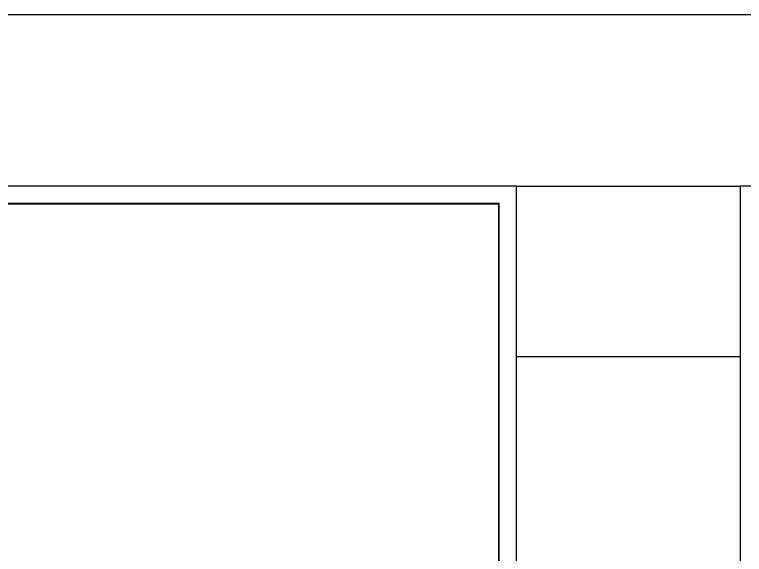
# Model space of a CAD drawing. Extents: x 1151645 to 1632247, y -116298 to 25377.
# Drawn here: x 1301297 to 1342846, y -5341 to 25377 of the extents above; entities that cross this region are included whole.
import ezdxf

# ---------------------------------------------------------------- set-up
doc = ezdxf.new("R2010")
doc.units = 0
doc.header["$LTSCALE"] = 1000
doc.header["$MEASUREMENT"] = 0
doc.layers.get('0').update_dxf_attribs({"linetype": 'CONTINUOUS'})
doc.layers.add('PUB_TITLE', color=4, linetype='CONTINUOUS')
doc.layers.add('WALL', color=2, linetype='CONTINUOUS')

msp = doc.modelspace()

# ---------------------------------------------------------------- linework, layer by layer
at = {"color": 1}
msp.add_lwpolyline([(1151644.8, 25376.6), (1632247.4, 25376.6), (1632247.4, -116298), (1151644.8, -116298)], close=True, dxfattribs=at)
at = {"layer": 'PUB_TITLE'}
for points in [[(1270464.4, -26383), (1329864.4, -26383), (1329864.4, 15617), (1270464.4, 15617)], [(1342596.1, -26383), (1401996.1, -26383), (1401996.1, 15617), (1342596.1, 15617)]]:
    msp.add_lwpolyline(points, close=True, dxfattribs=at)
at = {"layer": 'PUB_TITLE', "const_width": 100}
msp.add_lwpolyline([(1272964.4, -25383), (1328864.4, -25383), (1328864.4, 14617), (1272964.4, 14617)], close=True, dxfattribs=at)
at = {"layer": 'WALL', "color": 1, "ltscale": 10}
msp.add_lwpolyline([(1329864.4, 15617), (1342596.1, 15617), (1342596.1, 5902), (1329864.4, 5902)], close=True, dxfattribs=at)

doc.saveas('drawing.dxf')
